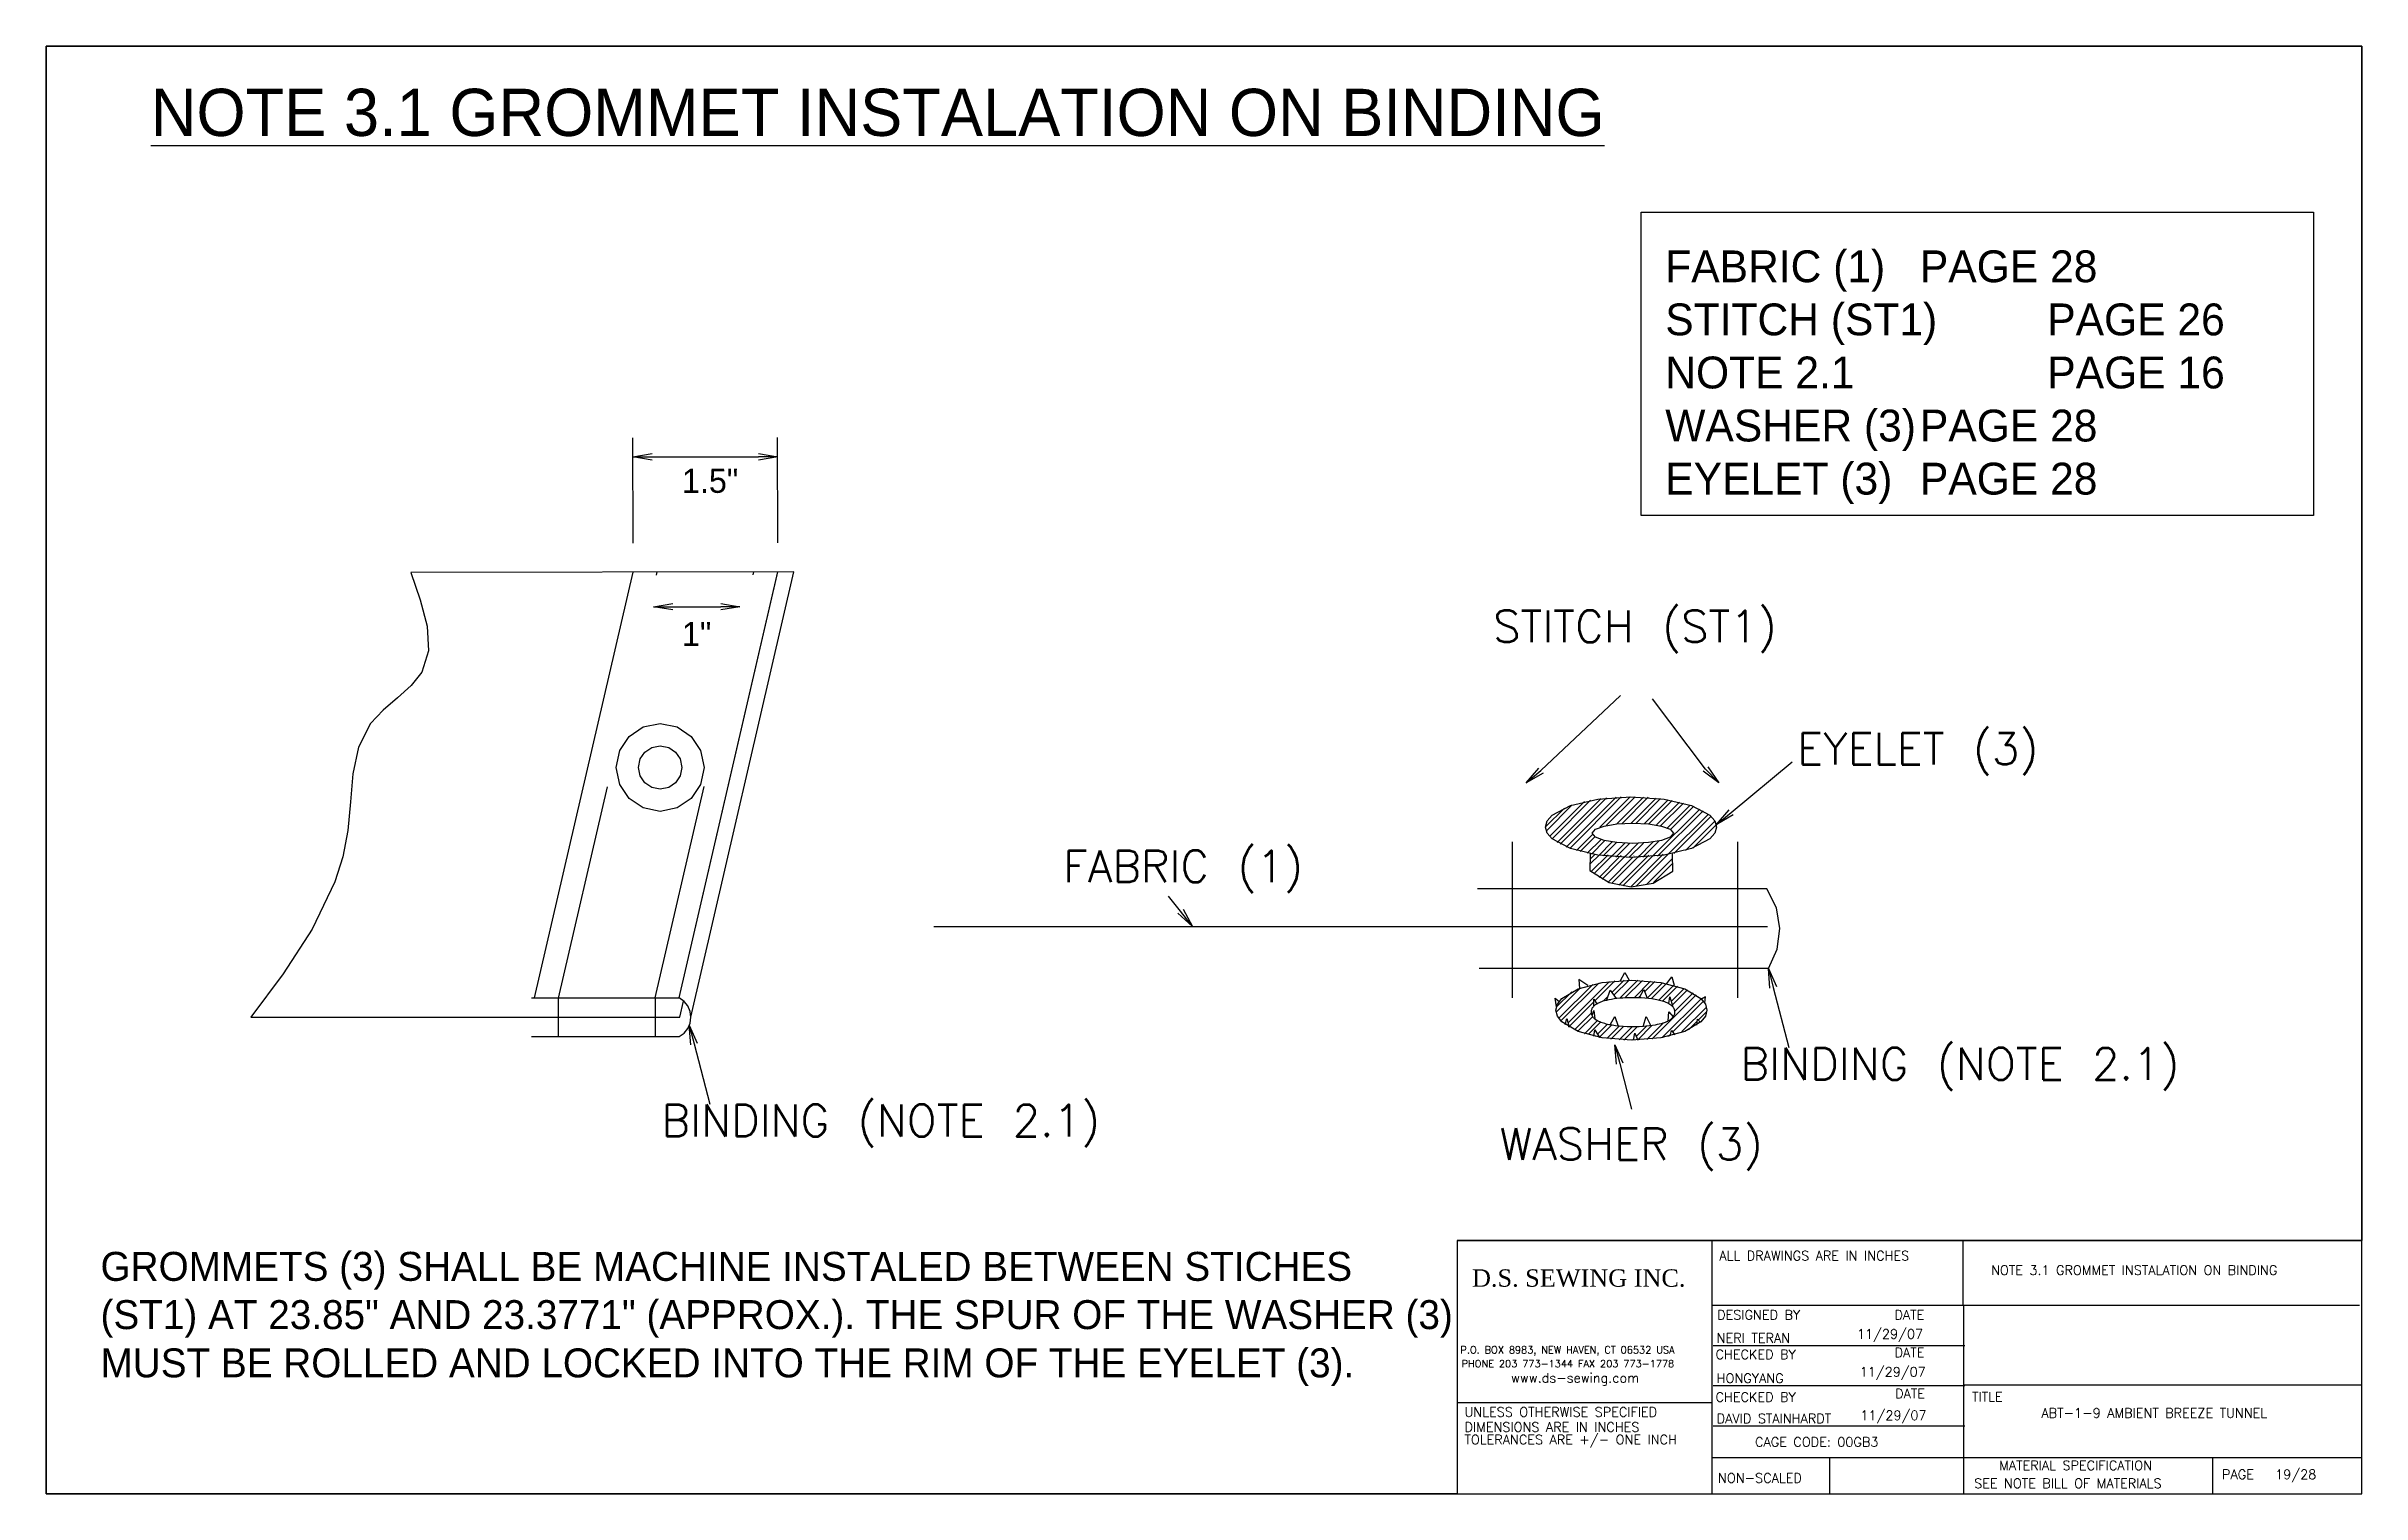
# Paper-space layout 'P19' of a CAD drawing. Header units: inches. Extents: x -62 to 16, y -1703 to 10.
# Drawn here: x 0 to 16, y 0 to 10 of the extents above.
# The model-space entities are those that its viewports show. They can reach past a viewport. Long polylines and large blocks are cut down to what shows.
import ezdxf

# ---------------------------------------------------------------- set-up
doc = ezdxf.new("R2010")
doc.units = ezdxf.units.IN
doc.header["$MEASUREMENT"] = 0
doc.linetypes.add('HIDDEN', pattern=[0.375, 0.25, -0.125])
for name, color, linetype in [('DIMENSION', 7, 'Continuous'), ('GROMMET', 7, 'Continuous'), ('Object', 7, 'Continuous'), ('PEN2', 95, 'Continuous'), ('STECH', 7, 'HIDDEN'), ('TEXT', 7, 'Continuous'), ('Title Block', 7, 'Continuous'), ('Viewport', 7, 'Continuous')]:
    doc.layers.add(name, color=color, linetype=linetype)
doc.styles.add('Roman', font='romans')
doc.styles.add('style1', font='txt.shx')
pattern_1 = [(45, (307.94, -1369.1069), (-0.7071068, 0.7071068), []), (45, (307.94, -1368.6069), (-0.7071068, 0.7071068), [])]

# ---------------------------------------------------------------- blocks, each defined once
blk = doc.blocks.new('_OPEN')
at = {"color": 0, "linetype": 'ByBlock'}
for p, q in [((-1, 0.17), (0, 0)), ((0, 0), (-1, -0.17)), ((0, 0), (-1, 0))]:
    blk.add_line(p, q, dxfattribs=at)

msp = doc.modelspace()

# ---------------------------------------------------------------- hatches: boundary and pattern name
at = {"layer": 'GROMMET'}
h = msp.add_hatch(dxfattribs=at)
h.set_pattern_fill('STEEL', color=256, scale=8, style=0)
h.set_pattern_definition(pattern_1)
edge = h.paths.add_edge_path()
edge.add_ellipse((713.63817, -1400.29852), major_axis=(-8.86882, 0), ratio=0.355798705, start_angle=0, end_angle=360)
edge = h.paths.add_edge_path(flags=16)
edge.add_ellipse((713.82239, -1400.92962), major_axis=(-4.21072, 0), ratio=0.249999644, start_angle=0, end_angle=360)
h = msp.add_hatch(dxfattribs=at)
h.set_pattern_fill('STEEL', color=256, scale=8, style=0)
h.set_pattern_definition([(45, (-852.8027, -26.1727), (-0.7071068, 0.7071068), []), (45, (-852.8027, -25.6727), (-0.7071068, 0.7071068), [])])
edge = h.paths.add_edge_path()
edge.add_line((717.96504, -1404.86603), (717.92879, -1403.06018))
edge.add_ellipse((713.63817, -1400.29852), major_axis=(-8.86882, 0), ratio=0.355798705, start_angle=61.4794258, end_angle=118.9329665, ccw=False)
edge.add_line((709.40354, -1403.0711), (709.37048, -1404.78346))
edge.add_arc((713.71503, -1399.90497), 6.53259, 228.3132744, 310.5857914)
h = msp.add_hatch(dxfattribs=at)
h.set_pattern_fill('STEEL', color=256, scale=8, style=0)
h.set_pattern_definition(pattern_1)
edge = h.paths.add_edge_path()
edge.add_ellipse((713.68265, -1419.26606), major_axis=(-7.82543, 0), ratio=0.397983383, start_angle=155.9807795, end_angle=194.0361486)
edge.add_ellipse((713.68265, -1419.26606), major_axis=(-7.82543, 0), ratio=0.397983383, start_angle=194.0361486, end_angle=201.5900817)
edge.add_ellipse((713.68265, -1419.26606), major_axis=(-7.82543, 0), ratio=0.397983383, start_angle=201.5900817, end_angle=235.667824)
edge.add_ellipse((713.68265, -1419.26606), major_axis=(-7.82543, 0), ratio=0.397983383, start_angle=235.667824, end_angle=242.0386502)
edge.add_ellipse((713.68265, -1419.26606), major_axis=(-7.82543, 0), ratio=0.397983383, start_angle=242.0386502, end_angle=271.8151141)
edge.add_ellipse((713.68265, -1419.26606), major_axis=(-7.82543, 0), ratio=0.397983383, start_angle=271.8151141, end_angle=278.1978163)
edge.add_ellipse((713.68265, -1419.26606), major_axis=(-7.82543, 0), ratio=0.397983383, start_angle=278.1978163, end_angle=305.2218655)
edge.add_ellipse((713.68265, -1419.26606), major_axis=(-7.82543, 0), ratio=0.397983383, start_angle=305.2218655, end_angle=313.6102676)
edge.add_ellipse((713.68265, -1419.26606), major_axis=(-7.82543, 0), ratio=0.397983383, start_angle=313.6102676, end_angle=342.9954231)
edge.add_ellipse((713.68265, -1419.26606), major_axis=(-7.82543, 0), ratio=0.397983383, start_angle=342.9954231, end_angle=353.5235101)
edge.add_ellipse((713.68265, -1419.26606), major_axis=(-7.82543, 0), ratio=0.397983383, start_angle=353.5235101, end_angle=388.883649)
edge.add_line((706.83068, -1420.77042), (707.00097, -1420.14135))
edge.add_line((707.00097, -1420.14135), (707.22218, -1421.0235))
edge.add_ellipse((713.68265, -1419.26606), major_axis=(-7.82543, 0), ratio=0.397983383, start_angle=34.3532895, end_angle=60.0810109)
edge.add_line((709.77952, -1421.9654), (709.89663, -1421.29568))
edge.add_line((709.89663, -1421.29568), (710.38831, -1422.09104))
edge.add_ellipse((713.68265, -1419.26606), major_axis=(-7.82543, 0), ratio=0.397983383, start_angle=65.1036177, end_angle=91.569358)
edge.add_line((713.89696, -1422.37929), (714.04643, -1421.64539))
edge.add_line((714.04643, -1421.64539), (714.3469, -1422.36921))
edge.add_ellipse((713.68265, -1419.26606), major_axis=(-7.82543, 0), ratio=0.397983383, start_angle=94.8693248, end_angle=120.9842757)
edge.add_line((717.7112, -1421.93606), (717.82895, -1421.38769))
edge.add_line((717.82895, -1421.38769), (718.18554, -1421.8132))
edge.add_ellipse((713.68265, -1419.26606), major_axis=(-7.82543, 0), ratio=0.397983383, start_angle=125.1288923, end_angle=150.2550628)
edge.add_line((720.47702, -1420.81124), (720.52077, -1420.18698))
edge.add_line((720.52077, -1420.18698), (720.83047, -1420.53375))
edge = h.paths.add_edge_path(flags=16)
edge.add_spline(control_points=[(717.95917, -1418.91319), (717.9727, -1418.93024), (717.98591, -1418.94797), (718.04809, -1419.03756), (718.09186, -1419.12047), (718.15101, -1419.30848), (718.16519, -1419.4135), (718.15295, -1419.61983), (718.12696, -1419.71961), (718.06424, -1419.86404), (718.03455, -1419.91612), (718.00212, -1419.96342)], knot_values=[2.971871198, 2.971871198, 2.971871198, 2.971871198, 2.996132487, 2.996132487, 3.089449987, 3.089449987, 3.182767488, 3.182767488, 3.276084988, 3.276084988, 3.337662534, 3.337662534, 3.337662534, 3.337662534], degree=3, periodic=0)
edge.add_spline(control_points=[(718.00212, -1419.96342), (717.9854, -1419.9878), (717.96795, -1420.01091), (717.88332, -1420.11451), (717.8102, -1420.18046), (717.65849, -1420.29499), (717.5796, -1420.344), (717.49642, -1420.38851)], knot_values=[2.705483902, 2.705483902, 2.705483902, 2.705483902, 2.737223857, 2.737223857, 2.855539584, 2.855539584, 2.971871198, 2.971871198, 2.971871198, 2.971871198], degree=3, periodic=0)
edge.add_spline(control_points=[(717.49642, -1420.38851), (717.47082, -1420.40222), (717.44481, -1420.4155), (717.27173, -1420.50028), (717.11161, -1420.56161), (716.7021, -1420.69068), (716.44075, -1420.75314), (716.00822, -1420.83274), (715.8539, -1420.85718), (715.69457, -1420.87875)], knot_values=[2.067053355, 2.067053355, 2.067053355, 2.067053355, 2.102861519, 2.102861519, 2.301514654, 2.301514654, 2.567191992, 2.567191992, 2.705483902, 2.705483902, 2.705483902, 2.705483902], degree=3, periodic=0)
edge.add_spline(control_points=[(715.69457, -1420.87875), (715.43868, -1420.91338), (715.16985, -1420.94058), (714.89026, -1420.96024), (714.88734, -1420.96045), (714.88443, -1420.96065)], knot_values=[1.842619654, 1.842619654, 1.842619654, 1.842619654, 2.064712417, 2.064712417, 2.067053355, 2.067053355, 2.067053355, 2.067053355], degree=3, periodic=0)
edge.add_spline(control_points=[(714.88443, -1420.96065), (714.34861, -1420.99798), (713.78429, -1421.00598), (712.92397, -1420.9717), (712.6171, -1420.94959), (712.32336, -1420.91826)], knot_values=[1.167412866, 1.167412866, 1.167412866, 1.167412866, 1.597277599, 1.597277599, 1.842619654, 1.842619654, 1.842619654, 1.842619654], degree=3, periodic=0)
edge.add_spline(control_points=[(712.32336, -1420.91826), (712.09963, -1420.8944), (711.88351, -1420.86518), (711.61469, -1420.82016), (711.55216, -1420.80903), (711.49072, -1420.7974)], knot_values=[0.922682371, 0.922682371, 0.922682371, 0.922682371, 1.109545987, 1.109545987, 1.167412866, 1.167412866, 1.167412866, 1.167412866], degree=3, periodic=0)
edge.add_spline(control_points=[(711.49072, -1420.7974), (711.33936, -1420.76875), (711.19459, -1420.7371), (710.86426, -1420.65364), (710.68606, -1420.59902), (710.35968, -1420.4744), (710.21148, -1420.40511), (710.01063, -1420.27914), (709.94867, -1420.23488), (709.88684, -1420.18202), (709.88441, -1420.17992), (709.88197, -1420.17781)], knot_values=[0.280583407, 0.280583407, 0.280583407, 0.280583407, 0.423130465, 0.423130465, 0.623544401, 0.623544401, 0.823958338, 0.823958338, 0.918785198, 0.918785198, 0.922682371, 0.922682371, 0.922682371, 0.922682371], degree=3, periodic=0)
edge.add_spline(control_points=[(709.88197, -1420.17781), (709.82521, -1420.12859), (709.77071, -1420.07317), (709.6798, -1419.95477), (709.64183, -1419.89476), (709.61054, -1419.82738)], knot_values=[0.115672128, 0.115672128, 0.115672128, 0.115672128, 0.206601815, 0.206601815, 0.280583407, 0.280583407, 0.280583407, 0.280583407], degree=3, periodic=0)
edge.add_spline(control_points=[(709.61054, -1419.82738), (709.60172, -1419.8084), (709.59343, -1419.78883), (709.55086, -1419.67694), (709.52986, -1419.57259), (709.52986, -1419.46737), (709.52986, -1419.43202), (709.53213, -1419.39667), (709.55021, -1419.2548), (709.58472, -1419.15457), (709.67437, -1418.98317), (709.72881, -1418.91108), (709.7872, -1418.84822), (709.78786, -1418.84752), (709.78851, -1418.84681)], knot_values=[6.053895119, 6.053895119, 6.053895119, 6.053895119, 6.074740387, 6.074740387, 6.169567247, 6.169567247, 6.169567247, 6.20142923, 6.20142923, 6.299585027, 6.299585027, 6.397740824, 6.397740824, 6.398857435, 6.398857435, 6.398857435, 6.398857435], degree=3, periodic=0)
edge.add_line((709.78851, -1418.84681), (709.79298, -1418.11859))
edge.add_line((709.79298, -1418.11859), (710.09159, -1418.60489))
edge.add_spline(control_points=[(710.09159, -1418.60489), (710.18101, -1418.54998), (710.27548, -1418.50222), (710.5333, -1418.38909), (710.70563, -1418.3295), (710.97151, -1418.25406), (711.05194, -1418.23309), (711.13492, -1418.21321)], knot_values=[5.476490092, 5.476490092, 5.476490092, 5.476490092, 5.607028911, 5.607028911, 5.811429789, 5.811429789, 5.895843436, 5.895843436, 5.895843436, 5.895843436], degree=3, periodic=0)
edge.add_line((711.13492, -1418.21321), (711.49418, -1417.17802))
edge.add_line((711.49418, -1417.17802), (712.08999, -1418.04366))
edge.add_spline(control_points=[(712.08999, -1418.04366), (712.40612, -1418.0036), (712.74084, -1417.97467), (713.55537, -1417.9338), (714.04236, -1417.9324), (714.5156, -1417.95319)], knot_values=[4.538165463, 4.538165463, 4.538165463, 4.538165463, 4.809241506, 4.809241506, 5.181534988, 5.181534988, 5.181534988, 5.181534988], degree=3, periodic=0)
edge.add_line((714.5156, -1417.95319), (714.95235, -1417.14125))
edge.add_line((714.95235, -1417.14125), (715.30665, -1418.01018))
edge.add_spline(control_points=[(715.30665, -1418.01018), (715.60396, -1418.04044), (715.88848, -1418.08007), (716.35972, -1418.16661), (716.55438, -1418.20999), (716.91593, -1418.30813), (717.08274, -1418.36271), (717.34731, -1418.47025), (717.45155, -1418.51924), (717.54975, -1418.57572)], knot_values=[3.552553935, 3.552553935, 3.552553935, 3.552553935, 3.799463949, 3.799463949, 3.992405559, 3.992405559, 4.185347168, 4.185347168, 4.325771089, 4.325771089, 4.325771089, 4.325771089], degree=3, periodic=0)
edge.add_line((717.54975, -1418.57572), (717.668, -1417.87608))
edge.add_line((717.668, -1417.87608), (717.95917, -1418.91319))

# ---------------------------------------------------------------- linework, layer by layer
at = {"layer": 'DIMENSION'}
for p, q in [((610.198, -1370.86148), (610.18075, -1359.93665)), ((625.20349, -1370.83778), (625.18624, -1359.91295)), ((612.18391, -1361.93349), (623.1894, -1361.9161)), ((626.84887, -1373.83518), (587.16759, -1373.89785)), ((599.9803, -1418.00147), (610.20274, -1373.86147)), ((614.9803, -1418.00147), (625.20823, -1373.83777)), ((616.18482, -1420.00147), (626.87655, -1373.83514)), ((614.31455, -1377.45271), (619.27875, -1377.45271)), ((599.66149, -1418.00147), (614.9803, -1418.00147)), ((602.43659, -1418.03255), (602.43659, -1422.00147)), ((612.47819, -1418.03255), (612.47819, -1422.00147)), ((570.58329, -1420.00147), (615.04654, -1420.00147)), ((599.66149, -1422.00147), (614.9803, -1422.00147))]:
    msp.add_line(p, q, dxfattribs=at)
msp.add_spline([(587.16759, -1373.89785), (588.30522, -1384.2377), (582.97634, -1389.56231), (580.63163, -1400.63752), (570.58329, -1420.00147)], degree=3, dxfattribs=at)
at = {"layer": 'GROMMET'}
for p, q in [((709.40354, -1403.0711), (709.37048, -1404.78346)), ((717.96504, -1404.86603), (717.92879, -1403.06018)), ((712.56681, -1416.1835), (713.01111, -1415.36096)), ((713.01111, -1415.36096), (713.43478, -1416.15323)), ((717.3518, -1416.51523), (717.87146, -1415.82856)), ((717.87146, -1415.82856), (718.09611, -1416.69426)), ((705.77525, -1418.02939), (706.19933, -1418.35527)), ((705.90716, -1418.91477), (705.77525, -1418.02939)), ((709.16938, -1416.72184), (708.21568, -1416.10317)), ((708.21568, -1416.10317), (708.28506, -1417.01109)), ((709.78851, -1418.84681), (709.79298, -1418.11859)), ((709.79298, -1418.11859), (710.09159, -1418.60489)), ((711.13492, -1418.21321), (711.49418, -1417.17802)), ((711.49418, -1417.17802), (712.08999, -1418.04366)), ((714.5156, -1417.95319), (714.95235, -1417.14125)), ((714.95235, -1417.14125), (715.30665, -1418.01018)), ((717.54975, -1418.57572), (717.668, -1417.87608)), ((717.668, -1417.87608), (717.95917, -1418.91319)), ((721.3469, -1417.88804), (720.95905, -1418.12008)), ((721.27443, -1418.51072), (721.3469, -1417.88804)), ((706.83068, -1420.77042), (707.00097, -1420.14135)), ((707.00097, -1420.14135), (707.22218, -1421.0235)), ((709.61054, -1419.82738), (709.80021, -1419.31622)), ((709.80021, -1419.31622), (709.88197, -1420.17781)), ((711.49072, -1420.7974), (711.94728, -1419.93889)), ((711.94728, -1419.93889), (712.32336, -1420.91826)), ((714.88443, -1420.96065), (715.20592, -1419.93889)), ((715.20592, -1419.93889), (715.69457, -1420.87875)), ((717.49642, -1420.38851), (717.55168, -1419.4298)), ((717.55168, -1419.4298), (718.00212, -1419.96342)), ((720.47702, -1420.81124), (720.52077, -1420.18698)), ((720.52077, -1420.18698), (720.83047, -1420.53375)), ((709.77952, -1421.9654), (709.89663, -1421.29568)), ((709.89663, -1421.29568), (710.38831, -1422.09104)), ((713.89696, -1422.37929), (714.04643, -1421.64539)), ((714.04643, -1421.64539), (714.3469, -1422.36921)), ((717.7112, -1421.93606), (717.82895, -1421.38769)), ((717.82895, -1421.38769), (718.18554, -1421.8132))]:
    msp.add_line(p, q, dxfattribs=at)
for radius in [4.55, 2.25]:
    msp.add_circle((613.01256, -1394.11344), radius, dxfattribs=at)
for centre, major_axis, ratio in [((713.63817, -1400.29852), (-8.86882, 0), 0.355798705), ((713.82239, -1400.92962), (-4.21072, 0), 0.249999644), ((713.68265, -1419.26606), (-7.82543, 0), 0.397983383)]:
    msp.add_ellipse(centre, major_axis=major_axis, ratio=ratio, dxfattribs=at)
msp.add_open_spline([(709.52986, -1419.46737), (709.52986, -1419.57259), (709.55086, -1419.67694), (709.62066, -1419.86039), (709.6683, -1419.9398), (709.77285, -1420.07597), (709.82989, -1420.13333), (709.94867, -1420.23488), (710.01063, -1420.27914), (710.21148, -1420.40511), (710.35968, -1420.4744), (710.68606, -1420.59902), (710.86426, -1420.65364), (711.25033, -1420.75118), (711.45812, -1420.79394), (712.15299, -1420.91031), (712.68587, -1420.96221), (713.78727, -1421.00609), (714.35476, -1420.99789), (715.34213, -1420.92847), (715.77043, -1420.8765), (716.44075, -1420.75314), (716.7021, -1420.69068), (717.11161, -1420.56161), (717.27173, -1420.50028), (717.53069, -1420.37343), (717.63534, -1420.31247), (717.8102, -1420.18046), (717.88332, -1420.11451), (718.00268, -1419.9684), (718.05139, -1419.89363), (718.12696, -1419.71961), (718.15295, -1419.61983), (718.16519, -1419.4135), (718.15101, -1419.30848), (718.09186, -1419.12047), (718.04809, -1419.03756), (717.94939, -1418.89535), (717.89447, -1418.83539), (717.77979, -1418.7298), (717.71981, -1418.68406), (717.52851, -1418.5564), (717.38899, -1418.4872), (717.08274, -1418.36271), (716.91593, -1418.30813), (716.55438, -1418.20999), (716.35972, -1418.16661), (715.70754, -1418.04685), (715.20538, -1417.99039), (714.15639, -1417.93237), (713.61045, -1417.93104), (712.67228, -1417.97811), (712.27274, -1418.01563), (711.53297, -1418.12233), (711.1932, -1418.19116), (710.70563, -1418.3295), (710.5333, -1418.38909), (710.24992, -1418.51343), (710.13335, -1418.57451), (709.94045, -1418.70494), (709.86063, -1418.76917), (709.72881, -1418.91108), (709.67437, -1418.98317), (709.58472, -1419.15457), (709.55021, -1419.2548), (709.53213, -1419.39667), (709.52986, -1419.43202), (709.52986, -1419.46737)], degree=3, knots=[0, 0, 0, 0, 0.09482686, 0.09482686, 0.18965372, 0.18965372, 0.28448058, 0.28448058, 0.37930744, 0.37930744, 0.579721377, 0.579721377, 0.780135313, 0.780135313, 0.98054925, 0.98054925, 1.412754921, 1.412754921, 1.844960591, 1.844960591, 2.205345265, 2.205345265, 2.471022603, 2.471022603, 2.669675738, 2.669675738, 2.821815516, 2.821815516, 2.940131243, 2.940131243, 3.033448743, 3.033448743, 3.126766244, 3.126766244, 3.220083744, 3.220083744, 3.313401245, 3.313401245, 3.406718745, 3.406718745, 3.500036246, 3.500036246, 3.692977855, 3.692977855, 3.885919465, 3.885919465, 4.078861074, 4.078861074, 4.49466001, 4.49466001, 4.910458945, 4.910458945, 5.235681342, 5.235681342, 5.560903739, 5.560903739, 5.765304617, 5.765304617, 5.929048096, 5.929048096, 6.05501173, 6.05501173, 6.153167527, 6.153167527, 6.251323325, 6.251323325, 6.283185307, 6.283185307, 6.283185307, 6.283185307], dxfattribs=at)
at = {"layer": 'Object', "ltscale": 0.015}
for p, q in [((701.31771, -1401.82251), (701.31771, -1417.97878)), ((724.66446, -1401.82251), (724.66446, -1417.97878))]:
    msp.add_line(p, q, dxfattribs=at)
at = {"layer": 'Object'}
for p, q in [((727.72317, -1406.69402), (697.72317, -1406.69402)), ((641.37976, -1410.58585), (727.80433, -1410.58585)), ((727.88547, -1414.96418), (697.88547, -1414.96418))]:
    msp.add_line(p, q, dxfattribs=at)
for centre, radius, start, end in [((721.61489, -1410.95057), 7.44508, 327.3779245, 34.8706782), ((613.92216, -1420.00147), 2.26267, 297.8819646, 62.1180354)]:
    msp.add_arc(centre, radius, start, end, dxfattribs=at)
at = {"layer": 'STECH', "ltscale": 0.015}
for p, q in [((602.47481, -1418.02517), (612.70365, -1373.85752)), ((612.4803, -1418.00147), (622.70731, -1373.84172))]:
    msp.add_line(p, q, dxfattribs=at)
at = {"layer": 'STECH', "ltscale": 0.8}
for p, q in [((614.9803, -1418.00147), (625.20823, -1373.83777)), ((614.9816, -1417.99584), (625.20823, -1373.83777)), ((615.04524, -1420.0071), (615.436, -1418.31982))]:
    msp.add_line(p, q, dxfattribs=at)
at = {"layer": 'TEXT'}
for p, q in [((704.30489, -1394.44563), (712.54734, -1386.67267)), ((721.36631, -1394.2788), (715.85981, -1387.0037)), ((724.02453, -1398.7769), (730.35626, -1393.51498)), ((666.94605, -1409.01567), (665.70728, -1407.4455)), ((728.3747, -1416.90342), (730.00966, -1423.13571)), ((616.51719, -1422.7685), (618.15215, -1429.00079)), ((712.46546, -1424.79669), (713.70732, -1429.53052))]:
    msp.add_line(p, q, dxfattribs=at)
msp.add_arc((713.71298, -1400.11821), 6.37353, 227.0520617, 311.8470041, dxfattribs=at)

# ---------------------------------------------------------------- block references
at = {"layer": 'DIMENSION', "yscale": 2, "zscale": 2}
for p, xscale, rotation in [((610.18391, -1361.93664), 1.999999999999875, 180.090484125996), ((625.1894, -1361.91295), 1.999999999999874, 0.09048412598290885), ((612.31455, -1377.45271), 2, 180)]:
    msp.add_blockref('_OPEN', p, dxfattribs=dict(at, xscale=xscale, rotation=rotation))
at = {"layer": 'DIMENSION', "xscale": 2, "yscale": 2, "zscale": 2}
msp.add_blockref('_OPEN', (621.27875, -1377.45271), dxfattribs=at)
at = {"layer": 'TEXT', "yscale": 2, "zscale": 2}
for p, xscale, rotation in [((702.75884, -1395.71437), 2.00000000000005, 219.3734973823844), ((722.75884, -1395.71437), 2.000000000000007, 314.1277901173744), ((722.47847, -1400.04565), 2.00000000000005, 219.3734973823844), ((668.18482, -1410.58585), 1.999999999999867, 308.2711548234449), ((727.88547, -1414.96418), 1.999999999999934, 104.1589490103913), ((616.02797, -1420.82926), 1.999999999999934, 104.1589490103913), ((711.97624, -1422.85745), 1.999999999999934, 104.1589490103913)]:
    msp.add_blockref('_OPEN', p, dxfattribs=dict(at, xscale=xscale, rotation=rotation))

# ---------------------------------------------------------------- texts
at = {"layer": 'DIMENSION', "insert": (618.18679, -1364.42324), "char_height": 2.5, "attachment_point": 5, "rotation": 0.0904841}
msp.add_mtext('1.5"', dxfattribs=at)
at = {"layer": 'DIMENSION', "insert": (616.78899, -1380.28428), "char_height": 2.5, "attachment_point": 5}
msp.add_mtext('1"', dxfattribs=at)
at = {"layer": 'PEN2', "char_height": 3, "attachment_point": 1}
for s, insert, width in [('\\pt83.472;{\\C0;           \\H1.633x;\\LNOTE 3.1 GROMMET INSTALATION ON BINDING}', (547.94904, -1323.77334), 228.3401215), ('\\pt83.472;{\\C0;GROMMETS (3) SHALL BE MACHINE INSTALED BETWEEN STICHES (ST1) AT 23.85" AND 23.3771" (APPROX.). THE SPUR OF THE WASHER (3) MUST BE ROLLED AND LOCKED INTO THE RIM OF THE EYELET (3). }', (554.99899, -1444.32105), 140.2912525)]:
    msp.add_mtext(s, dxfattribs=dict(at, insert=insert, width=width))
at = {"layer": 'TEXT', "ltscale": 0.015, "style": 'style1'}
for s, p in [('STITCH (ST1)', (699.34958, -1381.13787)), ('EYELET (3)', (730.8578, -1393.81378)), ('FABRIC (1)', (654.77212, -1406.00495)), ('BINDING (NOTE 2.1)', (724.98433, -1426.48825)), ('BINDING (NOTE 2.1)', (613.12682, -1432.35333)), ('WASHER (3)', (700.00311, -1434.79143))]:
    msp.add_text(s, height=3.3, dxfattribs=at).set_placement(p)
at = {"layer": 'TEXT', "insert": (717.18817, -1340.52821), "char_height": 3.3, "width": 210.3834797, "attachment_point": 1}
msp.add_mtext('FABRIC (1)^IPAGE 28\\PSTITCH (ST1)^IPAGE 26\\PNOTE 2.1^I^IPAGE 16\\PWASHER (3)^IPAGE 28\\PEYELET (3)^IPAGE 28', dxfattribs=at)

psp = doc.layouts.new('P19')

# ---------------------------------------------------------------- linework, layer by layer
at = {"layer": 'TEXT'}
psp.add_lwpolyline([(11.022, 8.853), (15.666, 8.853), (15.666, 6.758), (11.022, 6.758)], close=True, dxfattribs=at)
at = {"layer": 'Title Block'}
for p, q in [((16, 10), (0, 10)), ((0, 10), (0, 0)), ((16, 0), (16, 10)), ((9.75, 1.75), (16, 1.75)), ((11.511, 1.302), (11.511, 1.75)), ((13.245, 1.302), (13.245, 1.75)), ((11.511, 1.302), (11.75, 1.302)), ((11.511, 0), (11.511, 1.302)), ((11.75, 1.302), (13.25, 1.302)), ((13.25, 1.302), (13.707, 1.302)), ((13.25, 0), (13.25, 1.302)), ((13.692, 1.302), (15.984, 1.302)), ((11.518, 1.024), (13.257, 1.024)), ((11.75, 1.024), (13.25, 1.024)), ((11.518, 0.747), (13.257, 0.747)), ((11.75, 0.747), (13.25, 0.747)), ((13.25, 0.752), (16, 0.752)), ((9.75, 0.63), (11.511, 0.63)), ((11.518, 0.469), (13.257, 0.469)), ((11.511, 0.25), (16, 0.25)), ((12.325, 0), (12.325, 0.25)), ((14.971, 0), (14.971, 0.25)), ((0, 0), (16, 0)), ((0, 0), (16, 0))]:
    psp.add_line(p, q, dxfattribs=at)
at = {"layer": 'Viewport'}
psp.add_lwpolyline([(0, 10), (9.88, 10), (9.88, 10), (16, 10), (16, 1.75), (9.75, 1.75), (9.75, 0), (0, 0)], close=True, dxfattribs=at)

# ---------------------------------------------------------------- texts
at = {"layer": 'TEXT', "ltscale": 0.015, "insert": (9.852, 1.55), "char_height": 0.12, "width": 1.77851, "attachment_point": 1, "style": 'style1'}
psp.add_mtext('{\\fTimes New Roman|b0|i0|c0|p18;D.S. SEWING INC.}', dxfattribs=at)
at = {"layer": 'Title Block', "style": 'Roman'}
for s, height, p in [('ALL DRAWINGS ARE IN INCHES', 0.065, (11.561, 1.612)), ('NOTE 3.1 GROMMET INSTALATION ON BINDING', 0.065, (13.439, 1.512)), ('DESIGNED BY', 0.065, (11.546, 1.203)), ('11/29/07', 0.065, (12.512, 1.071)), ('DATE', 0.065, (12.771, 1.203)), ('P.O. BOX 8983, NEW HAVEN, CT 06532 USA', 0.0494, (9.772, 0.969)), ('CHECKED BY', 0.065, (11.535, 0.93)), ('NERI TERAN', 0.065, (11.543, 1.043)), ('DATE', 0.065, (12.772, 0.943)), ('PHONE 203 773-1344 FAX 203 773-1778', 0.0494, (9.78, 0.873)), ('www.ds-sewing.com', 0.065, (10.122, 0.768)), ('HONGYANG', 0.065, (11.543, 0.765)), ('11/29/07', 0.065, (12.531, 0.809)), ('CHECKED BY', 0.065, (11.535, 0.635)), ('DATE', 0.065, (12.776, 0.659)), ('TITLE', 0.065, (13.307, 0.637)), ('UNLESS OTHERWISE SPECIFIED', 0.065, (9.8, 0.532)), ('DIMENSIONS ARE IN INCHES', 0.065, (9.8, 0.428)), ('DAVID STAINHARDT', 0.065, (11.543, 0.487)), ('11/29/07', 0.065, (12.536, 0.509)), ('ABT-1-9 AMBIENT BREEZE TUNNEL', 0.065, (13.787, 0.525)), ('TOLERANCES ARE +/- ONE INCH', 0.065, (9.8, 0.341)), ('CAGE CODE: 00GB3', 0.065, (11.808, 0.325)), ('MATERIAL SPECIFICATION', 0.065, (13.495, 0.163)), ('PAGE', 0.065, (15.035, 0.101)), ('19/28', 0.065, (15.402, 0.101)), ('NON-SCALED', 0.065, (11.552, 0.076)), ('SEE NOTE BILL OF MATERIALS', 0.065, (13.322, 0.039))]:
    psp.add_text(s, height=height, dxfattribs=at).set_placement(p)

# ---------------------------------------------------------------- viewports
at = {"layer": 'Viewport'}
vp = psp.add_viewport(center=(8, 5), size=(16, 10), view_center_point=(669.37791, -1394.3779), view_height=150.0000371, dxfattribs=at)
vp.dxf.flags = 0x10000  # cut along an outline
vp.dxf.clipping_boundary_handle = psp.add_lwpolyline([(0, 10), (9.88, 10), (9.88, 10), (16, 10), (16, 1.75), (9.75, 1.75), (9.75, 0), (0, 0)], format="xyb", close=True, dxfattribs={"invisible": 1}).dxf.handle

doc.saveas('drawing.dxf')
